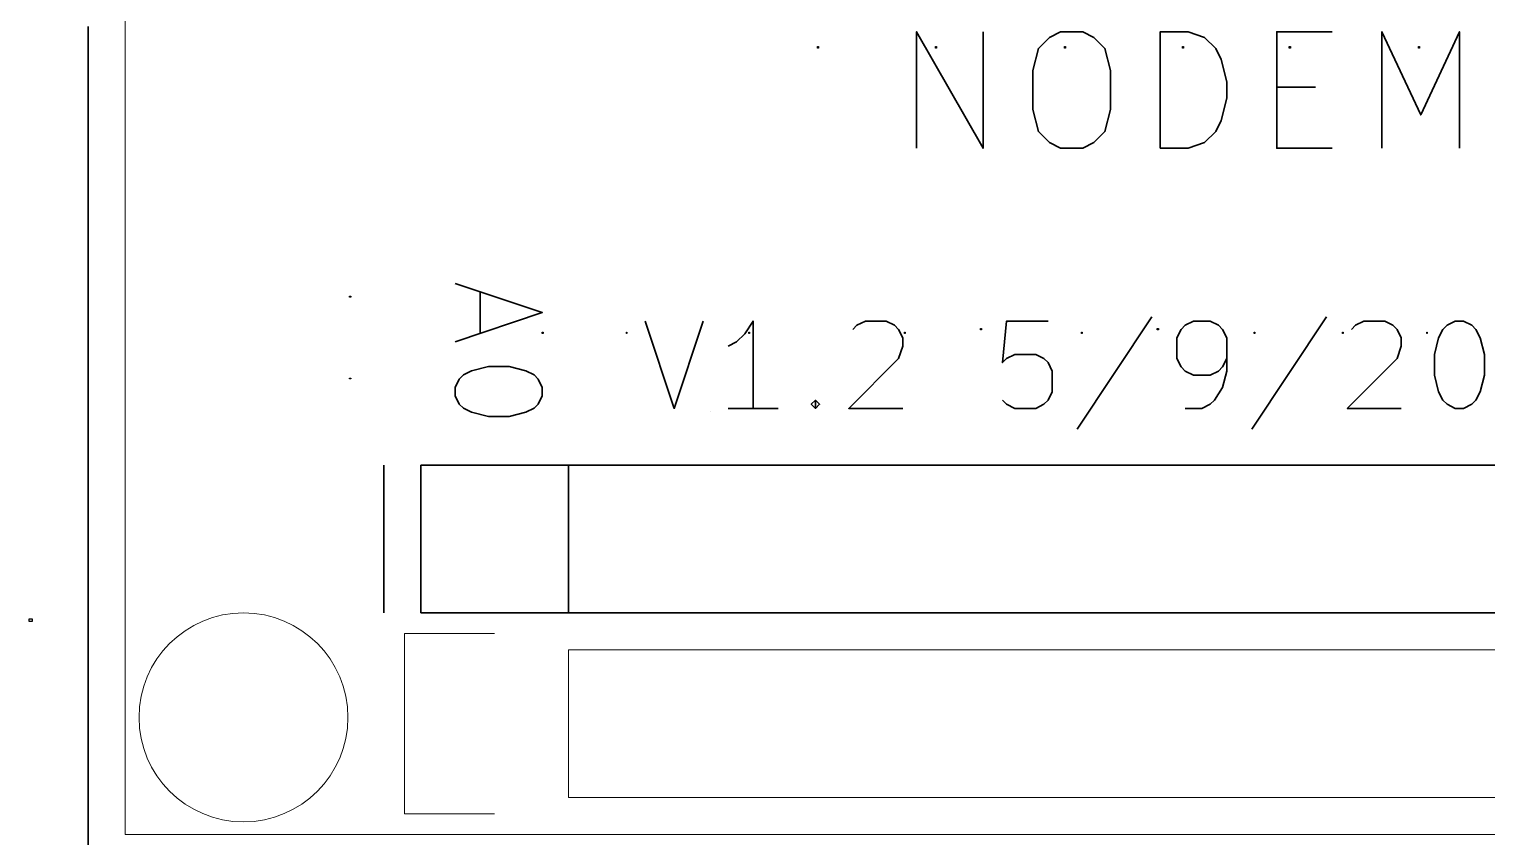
# Model space of a CAD drawing. Header units: millimetres. Extents: x -139 to 75, y -28 to 93.
# Drawn here: x -138.37 to -113.31, y 5.81 to 19.69 of the extents above; entities that cross this region are included whole.
import ezdxf

# ---------------------------------------------------------------- set-up
doc = ezdxf.new("R2010")
doc.units = ezdxf.units.MM
doc.header["$MEASUREMENT"] = 0
doc.header["$XCLIPFRAME"] = 0
doc.layers.add('Layer 1', color=7, linetype='Continuous')
picture_1 = doc.add_image_def('image22.jpg', size_in_pixel=(107, 71))
picture_2 = doc.add_image_def('image23.jpg', size_in_pixel=(107, 61))
picture_3 = doc.add_image_def('image87.jpg', size_in_pixel=(72, 108))
picture_4 = doc.add_image_def('image88.jpg', size_in_pixel=(30, 108))
picture_5 = doc.add_image_def('image89.jpg', size_in_pixel=(10, 10))
picture_6 = doc.add_image_def('image90.jpg', size_in_pixel=(66, 108))
picture_7 = doc.add_image_def('image91.jpg', size_in_pixel=(61, 108))
picture_8 = doc.add_image_def('image92.jpg', size_in_pixel=(92, 138))
picture_9 = doc.add_image_def('image93.jpg', size_in_pixel=(61, 108))
picture_10 = doc.add_image_def('image94.jpg', size_in_pixel=(92, 138))
picture_11 = doc.add_image_def('image95.jpg', size_in_pixel=(66, 108))
picture_12 = doc.add_image_def('image96.jpg', size_in_pixel=(61, 108))
picture_13 = doc.add_image_def('image97.jpg', size_in_pixel=(30, 108))
picture_14 = doc.add_image_def('image110.jpg', size_in_pixel=(258, 258))
picture_15 = doc.add_image_def('image150.jpg', size_in_pixel=(82, 144))
picture_16 = doc.add_image_def('image151.jpg', size_in_pixel=(96, 144))
picture_17 = doc.add_image_def('image152.jpg', size_in_pixel=(82, 144))
picture_18 = doc.add_image_def('image153.jpg', size_in_pixel=(68, 144))
picture_19 = doc.add_image_def('image154.jpg', size_in_pixel=(96, 144))
picture_20 = doc.add_image_def('image155.jpg', size_in_pixel=(89, 144))

msp = doc.modelspace()

# ---------------------------------------------------------------- linework, layer by layer
at = {"layer": 'Layer 1', "color": 136, "lineweight": 15}
for points in [[(-136.7205, 5.8502), (-136.7205, 5.8502), (-136.7205, 32.5202), (-136.7205, 32.5202)], [(-131.9199, 9.3072), (-131.9199, 9.3072), (-130.3705, 9.3072), (-130.3705, 9.3072)], [(-131.9199, 6.2058), (-131.9199, 6.2058), (-131.9199, 9.3072), (-131.9199, 9.3072)], [(-93.5406, 9.0252), (-93.5406, 9.0252), (-129.1005, 9.0252), (-129.1005, 9.0252)], [(-129.1005, 9.0252), (-129.1005, 9.0252), (-129.1005, 6.4852), (-129.1005, 6.4852)], [(-129.1005, 6.4852), (-129.1005, 6.4852), (-93.5406, 6.4852), (-93.5406, 6.4852)], [(-130.3705, 6.2058), (-130.3705, 6.2058), (-131.9199, 6.2058), (-131.9199, 6.2058)], [(-87.8256, 5.8502), (-87.8256, 5.8502), (-136.7205, 5.8502), (-136.7205, 5.8502)]]:
    msp.add_open_spline(points, degree=3, dxfattribs=at)
at = {"layer": 'Layer 1', "color": 52, "lineweight": 30}
msp.add_open_spline([(-137.3555, 19.7364), (-137.3555, 19.7364), (-137.3555, -20.2634), (-137.3555, -20.2634)], degree=3, dxfattribs=at)
at = {"layer": 'Layer 1', "color": 136, "lineweight": 30}
for points, knots in [([(-123.1137, 17.646), (-123.1137, 17.646), (-123.1137, 19.6475), (-123.1137, 19.6475), (-123.1137, 19.6475), (-123.1137, 19.6475), (-121.9707, 17.646), (-121.9707, 17.646), (-121.9707, 17.646), (-121.9707, 17.646), (-121.9707, 19.6475), (-121.9707, 19.6475)], [0, 0, 0, 0, 0.25, 0.25, 0.25, 0.25, 0.5, 0.5, 0.5, 0.5, 1, 1, 1, 1]), ([(-120.6397, 19.6475), (-120.6397, 19.6475), (-120.2587, 19.6475), (-120.2587, 19.6475), (-120.2587, 19.6475), (-120.2587, 19.6475), (-120.0682, 19.551), (-120.0682, 19.551), (-120.0682, 19.551), (-120.0682, 19.551), (-119.8777, 19.3605), (-119.8777, 19.3605), (-119.8777, 19.3605), (-119.8777, 19.3605), (-119.7812, 18.9795), (-119.7812, 18.9795), (-119.7812, 18.9795), (-119.7812, 18.9795), (-119.7812, 18.314), (-119.7812, 18.314), (-119.7812, 18.314), (-119.7812, 18.314), (-119.8777, 17.933), (-119.8777, 17.933), (-119.8777, 17.933), (-119.8777, 17.933), (-120.0682, 17.7425), (-120.0682, 17.7425), (-120.0682, 17.7425), (-120.0682, 17.7425), (-120.2587, 17.646), (-120.2587, 17.646), (-120.2587, 17.646), (-120.2587, 17.646), (-120.6397, 17.646), (-120.6397, 17.646), (-120.6397, 17.646), (-120.6397, 17.646), (-120.8302, 17.7425), (-120.8302, 17.7425), (-120.8302, 17.7425), (-120.8302, 17.7425), (-121.0207, 17.933), (-121.0207, 17.933), (-121.0207, 17.933), (-121.0207, 17.933), (-121.1147, 18.314), (-121.1147, 18.314), (-121.1147, 18.314), (-121.1147, 18.314), (-121.1147, 18.9795), (-121.1147, 18.9795), (-121.1147, 18.9795), (-121.1147, 18.9795), (-121.0207, 19.3605), (-121.0207, 19.3605), (-121.0207, 19.3605), (-121.0207, 19.3605), (-120.8302, 19.551), (-120.8302, 19.551), (-120.8302, 19.551), (-120.8302, 19.551), (-120.6397, 19.6475), (-120.6397, 19.6475)], [0, 0, 0, 0, 0.0588235, 0.0588235, 0.0588235, 0.0588235, 0.1176471, 0.1176471, 0.1176471, 0.1176471, 0.1764706, 0.1764706, 0.1764706, 0.1764706, 0.2352941, 0.2352941, 0.2352941, 0.2352941, 0.2941176, 0.2941176, 0.2941176, 0.2941176, 0.3529412, 0.3529412, 0.3529412, 0.3529412, 0.4117647, 0.4117647, 0.4117647, 0.4117647, 0.4705882, 0.4705882, 0.4705882, 0.4705882, 0.5294118, 0.5294118, 0.5294118, 0.5294118, 0.5882353, 0.5882353, 0.5882353, 0.5882353, 0.6470588, 0.6470588, 0.6470588, 0.6470588, 0.7058824, 0.7058824, 0.7058824, 0.7058824, 0.7647059, 0.7647059, 0.7647059, 0.7647059, 0.8235294, 0.8235294, 0.8235294, 0.8235294, 0.8823529, 0.8823529, 0.8823529, 0.8823529, 1, 1, 1, 1]), ([(-118.9252, 17.646), (-118.9252, 17.646), (-118.9252, 19.6475), (-118.9252, 19.6475), (-118.9252, 19.6475), (-118.9252, 19.6475), (-118.4477, 19.6475), (-118.4477, 19.6475), (-118.4477, 19.6475), (-118.4477, 19.6475), (-118.1632, 19.551), (-118.1632, 19.551), (-118.1632, 19.551), (-118.1632, 19.551), (-117.9727, 19.3605), (-117.9727, 19.3605), (-117.9727, 19.3605), (-117.9727, 19.3605), (-117.8762, 19.17), (-117.8762, 19.17), (-117.8762, 19.17), (-117.8762, 19.17), (-117.7822, 18.789), (-117.7822, 18.789), (-117.7822, 18.789), (-117.7822, 18.789), (-117.7822, 18.5045), (-117.7822, 18.5045), (-117.7822, 18.5045), (-117.7822, 18.5045), (-117.8762, 18.1235), (-117.8762, 18.1235), (-117.8762, 18.1235), (-117.8762, 18.1235), (-117.9727, 17.933), (-117.9727, 17.933), (-117.9727, 17.933), (-117.9727, 17.933), (-118.1632, 17.7425), (-118.1632, 17.7425), (-118.1632, 17.7425), (-118.1632, 17.7425), (-118.4477, 17.646), (-118.4477, 17.646), (-118.4477, 17.646), (-118.4477, 17.646), (-118.9252, 17.646), (-118.9252, 17.646)], [0, 0, 0, 0, 0.0769231, 0.0769231, 0.0769231, 0.0769231, 0.1538462, 0.1538462, 0.1538462, 0.1538462, 0.2307692, 0.2307692, 0.2307692, 0.2307692, 0.3076923, 0.3076923, 0.3076923, 0.3076923, 0.3846154, 0.3846154, 0.3846154, 0.3846154, 0.4615385, 0.4615385, 0.4615385, 0.4615385, 0.5384615, 0.5384615, 0.5384615, 0.5384615, 0.6153846, 0.6153846, 0.6153846, 0.6153846, 0.6923077, 0.6923077, 0.6923077, 0.6923077, 0.7692308, 0.7692308, 0.7692308, 0.7692308, 0.8461538, 0.8461538, 0.8461538, 0.8461538, 1, 1, 1, 1]), ([(-115.9712, 17.646), (-115.9712, 17.646), (-116.9237, 17.646), (-116.9237, 17.646), (-116.9237, 17.646), (-116.9237, 17.646), (-116.9237, 19.6475), (-116.9237, 19.6475), (-116.9237, 19.6475), (-116.9237, 19.6475), (-115.9712, 19.6475), (-115.9712, 19.6475)], [0, 0, 0, 0, 0.25, 0.25, 0.25, 0.25, 0.5, 0.5, 0.5, 0.5, 1, 1, 1, 1]), ([(-115.1152, 17.646), (-115.1152, 17.646), (-115.1152, 19.6475), (-115.1152, 19.6475), (-115.1152, 19.6475), (-115.1152, 19.6475), (-114.4472, 18.2175), (-114.4472, 18.2175), (-114.4472, 18.2175), (-114.4472, 18.2175), (-113.7817, 19.6475), (-113.7817, 19.6475), (-113.7817, 19.6475), (-113.7817, 19.6475), (-113.7817, 17.646), (-113.7817, 17.646)], [0, 0, 0, 0, 0.2, 0.2, 0.2, 0.2, 0.4, 0.4, 0.4, 0.4, 0.6, 0.6, 0.6, 0.6, 1, 1, 1, 1]), ([(-116.9237, 18.695), (-116.9237, 18.695), (-116.9237, 18.695), (-116.9237, 18.695), (-116.9237, 18.695), (-116.9237, 18.695), (-116.9237, 18.695), (-116.9237, 18.695)], [0, 0, 0, 0, 0.3333333, 0.3333333, 0.3333333, 0.3333333, 1, 1, 1, 1]), ([(-123.1137, 17.646), (-123.1137, 17.646), (-123.1137, 17.646), (-123.1137, 17.646), (-123.1137, 17.646), (-123.1137, 17.646), (-123.1137, 17.646), (-123.1137, 17.646)], [0, 0, 0, 0, 0.3333333, 0.3333333, 0.3333333, 0.3333333, 1, 1, 1, 1]), ([(-115.9712, 17.646), (-115.9712, 17.646), (-115.9712, 17.646), (-115.9712, 17.646), (-115.9712, 17.646), (-115.9712, 17.646), (-115.9712, 17.646), (-115.9712, 17.646)], [0, 0, 0, 0, 0.3333333, 0.3333333, 0.3333333, 0.3333333, 1, 1, 1, 1]), ([(-115.1152, 17.646), (-115.1152, 17.646), (-115.1152, 17.646), (-115.1152, 17.646), (-115.1152, 17.646), (-115.1152, 17.646), (-115.1152, 17.646), (-115.1152, 17.646)], [0, 0, 0, 0, 0.3333333, 0.3333333, 0.3333333, 0.3333333, 1, 1, 1, 1]), ([(-131.0487, 15.3194), (-131.0487, 15.3194), (-129.5501, 14.8215), (-129.5501, 14.8215), (-129.5501, 14.8215), (-129.5501, 14.8215), (-131.0487, 14.3211), (-131.0487, 14.3211)], [0, 0, 0, 0, 0.3333333, 0.3333333, 0.3333333, 0.3333333, 1, 1, 1, 1]), ([(-131.0487, 15.3194), (-131.0487, 15.3194), (-131.0487, 15.3194), (-131.0487, 15.3194), (-131.0487, 15.3194), (-131.0487, 15.3194), (-131.0487, 15.3194), (-131.0487, 15.3194)], [0, 0, 0, 0, 0.3333333, 0.3333333, 0.3333333, 0.3333333, 1, 1, 1, 1]), ([(-130.6194, 15.1771), (-130.6194, 15.1771), (-130.6194, 15.1771), (-130.6194, 15.1771), (-130.6194, 15.1771), (-130.6194, 15.1771), (-130.6194, 15.1771), (-130.6194, 15.1771)], [0, 0, 0, 0, 0.3333333, 0.3333333, 0.3333333, 0.3333333, 1, 1, 1, 1]), ([(-127.7822, 14.6742), (-127.7822, 14.6742), (-127.2818, 13.1731), (-127.2818, 13.1731), (-127.2818, 13.1731), (-127.2818, 13.1731), (-126.7815, 14.6742), (-126.7815, 14.6742)], [0, 0, 0, 0, 0.3333333, 0.3333333, 0.3333333, 0.3333333, 1, 1, 1, 1]), ([(-127.7822, 14.6742), (-127.7822, 14.6742), (-127.7822, 14.6742), (-127.7822, 14.6742), (-127.7822, 14.6742), (-127.7822, 14.6742), (-127.7822, 14.6742), (-127.7822, 14.6742)], [0, 0, 0, 0, 0.3333333, 0.3333333, 0.3333333, 0.3333333, 1, 1, 1, 1]), ([(-125.9255, 13.1731), (-125.9255, 13.1731), (-125.9255, 14.6742), (-125.9255, 14.6742), (-125.9255, 14.6742), (-125.9255, 14.6742), (-126.0677, 14.4583), (-126.0677, 14.4583), (-126.0677, 14.4583), (-126.0677, 14.4583), (-126.21, 14.3161), (-126.21, 14.3161), (-126.21, 14.3161), (-126.21, 14.3161), (-126.3522, 14.2449), (-126.3522, 14.2449)], [0, 0, 0, 0, 0.2, 0.2, 0.2, 0.2, 0.4, 0.4, 0.4, 0.4, 0.6, 0.6, 0.6, 0.6, 1, 1, 1, 1]), ([(-124.211, 14.532), (-124.211, 14.532), (-124.1399, 14.6031), (-124.1399, 14.6031), (-124.1399, 14.6031), (-124.1399, 14.6031), (-123.9951, 14.6742), (-123.9951, 14.6742), (-123.9951, 14.6742), (-123.9951, 14.6742), (-123.6395, 14.6742), (-123.6395, 14.6742), (-123.6395, 14.6742), (-123.6395, 14.6742), (-123.4972, 14.6031), (-123.4972, 14.6031), (-123.4972, 14.6031), (-123.4972, 14.6031), (-123.4236, 14.532), (-123.4236, 14.532), (-123.4236, 14.532), (-123.4236, 14.532), (-123.3525, 14.3872), (-123.3525, 14.3872), (-123.3525, 14.3872), (-123.3525, 14.3872), (-123.3525, 14.2449), (-123.3525, 14.2449), (-123.3525, 14.2449), (-123.3525, 14.2449), (-123.4236, 14.0316), (-123.4236, 14.0316), (-123.4236, 14.0316), (-123.4236, 14.0316), (-124.2821, 13.1731), (-124.2821, 13.1731), (-124.2821, 13.1731), (-124.2821, 13.1731), (-123.3525, 13.1731), (-123.3525, 13.1731)], [0, 0, 0, 0, 0.0909091, 0.0909091, 0.0909091, 0.0909091, 0.1818182, 0.1818182, 0.1818182, 0.1818182, 0.2727273, 0.2727273, 0.2727273, 0.2727273, 0.3636364, 0.3636364, 0.3636364, 0.3636364, 0.4545455, 0.4545455, 0.4545455, 0.4545455, 0.5454545, 0.5454545, 0.5454545, 0.5454545, 0.6363636, 0.6363636, 0.6363636, 0.6363636, 0.7272727, 0.7272727, 0.7272727, 0.7272727, 0.8181818, 0.8181818, 0.8181818, 0.8181818, 1, 1, 1, 1]), ([(-120.8531, 14.6742), (-120.8531, 14.6742), (-121.5668, 14.6742), (-121.5668, 14.6742), (-121.5668, 14.6742), (-121.5668, 14.6742), (-121.638, 13.9605), (-121.638, 13.9605), (-121.638, 13.9605), (-121.638, 13.9605), (-121.5668, 14.0316), (-121.5668, 14.0316), (-121.5668, 14.0316), (-121.5668, 14.0316), (-121.4246, 14.1027), (-121.4246, 14.1027), (-121.4246, 14.1027), (-121.4246, 14.1027), (-121.0665, 14.1027), (-121.0665, 14.1027), (-121.0665, 14.1027), (-121.0665, 14.1027), (-120.9242, 14.0316), (-120.9242, 14.0316), (-120.9242, 14.0316), (-120.9242, 14.0316), (-120.8531, 13.9605), (-120.8531, 13.9605), (-120.8531, 13.9605), (-120.8531, 13.9605), (-120.782, 13.8157), (-120.782, 13.8157), (-120.782, 13.8157), (-120.782, 13.8157), (-120.782, 13.4601), (-120.782, 13.4601), (-120.782, 13.4601), (-120.782, 13.4601), (-120.8531, 13.3153), (-120.8531, 13.3153), (-120.8531, 13.3153), (-120.8531, 13.3153), (-120.9242, 13.2442), (-120.9242, 13.2442), (-120.9242, 13.2442), (-120.9242, 13.2442), (-121.0665, 13.1731), (-121.0665, 13.1731), (-121.0665, 13.1731), (-121.0665, 13.1731), (-121.4246, 13.1731), (-121.4246, 13.1731), (-121.4246, 13.1731), (-121.4246, 13.1731), (-121.5668, 13.2442), (-121.5668, 13.2442), (-121.5668, 13.2442), (-121.5668, 13.2442), (-121.638, 13.3153), (-121.638, 13.3153)], [0, 0, 0, 0, 0.0625, 0.0625, 0.0625, 0.0625, 0.125, 0.125, 0.125, 0.125, 0.1875, 0.1875, 0.1875, 0.1875, 0.25, 0.25, 0.25, 0.25, 0.3125, 0.3125, 0.3125, 0.3125, 0.375, 0.375, 0.375, 0.375, 0.4375, 0.4375, 0.4375, 0.4375, 0.5, 0.5, 0.5, 0.5, 0.5625, 0.5625, 0.5625, 0.5625, 0.625, 0.625, 0.625, 0.625, 0.6875, 0.6875, 0.6875, 0.6875, 0.75, 0.75, 0.75, 0.75, 0.8125, 0.8125, 0.8125, 0.8125, 0.875, 0.875, 0.875, 0.875, 1, 1, 1, 1]), ([(-120.8531, 14.6742), (-120.8531, 14.6742), (-120.8531, 14.6742), (-120.8531, 14.6742), (-120.8531, 14.6742), (-120.8531, 14.6742), (-120.8531, 14.6742), (-120.8531, 14.6742)], [0, 0, 0, 0, 0.3333333, 0.3333333, 0.3333333, 0.3333333, 1, 1, 1, 1]), ([(-119.0675, 14.7453), (-119.0675, 14.7453), (-119.0675, 14.7453), (-119.0675, 14.7453), (-119.0675, 14.7453), (-119.0675, 14.7453), (-119.0675, 14.7453), (-119.0675, 14.7453)], [0, 0, 0, 0, 0.3333333, 0.3333333, 0.3333333, 0.3333333, 1, 1, 1, 1]), ([(-118.496, 13.1731), (-118.496, 13.1731), (-118.2115, 13.1731), (-118.2115, 13.1731), (-118.2115, 13.1731), (-118.2115, 13.1731), (-118.0667, 13.2442), (-118.0667, 13.2442), (-118.0667, 13.2442), (-118.0667, 13.2442), (-117.9956, 13.3153), (-117.9956, 13.3153), (-117.9956, 13.3153), (-117.9956, 13.3153), (-117.8534, 13.5312), (-117.8534, 13.5312), (-117.8534, 13.5312), (-117.8534, 13.5312), (-117.7822, 13.8157), (-117.7822, 13.8157), (-117.7822, 13.8157), (-117.7822, 13.8157), (-117.7822, 14.3872), (-117.7822, 14.3872), (-117.7822, 14.3872), (-117.7822, 14.3872), (-117.8534, 14.532), (-117.8534, 14.532), (-117.8534, 14.532), (-117.8534, 14.532), (-117.9245, 14.6031), (-117.9245, 14.6031), (-117.9245, 14.6031), (-117.9245, 14.6031), (-118.0667, 14.6742), (-118.0667, 14.6742), (-118.0667, 14.6742), (-118.0667, 14.6742), (-118.3537, 14.6742), (-118.3537, 14.6742), (-118.3537, 14.6742), (-118.3537, 14.6742), (-118.496, 14.6031), (-118.496, 14.6031), (-118.496, 14.6031), (-118.496, 14.6031), (-118.5671, 14.532), (-118.5671, 14.532), (-118.5671, 14.532), (-118.5671, 14.532), (-118.6382, 14.3872), (-118.6382, 14.3872), (-118.6382, 14.3872), (-118.6382, 14.3872), (-118.6382, 14.0316), (-118.6382, 14.0316), (-118.6382, 14.0316), (-118.6382, 14.0316), (-118.5671, 13.8868), (-118.5671, 13.8868), (-118.5671, 13.8868), (-118.5671, 13.8868), (-118.496, 13.8157), (-118.496, 13.8157), (-118.496, 13.8157), (-118.496, 13.8157), (-118.3537, 13.7446), (-118.3537, 13.7446), (-118.3537, 13.7446), (-118.3537, 13.7446), (-118.0667, 13.7446), (-118.0667, 13.7446), (-118.0667, 13.7446), (-118.0667, 13.7446), (-117.9245, 13.8157), (-117.9245, 13.8157), (-117.9245, 13.8157), (-117.9245, 13.8157), (-117.8534, 13.8868), (-117.8534, 13.8868), (-117.8534, 13.8868), (-117.8534, 13.8868), (-117.7822, 14.0316), (-117.7822, 14.0316)], [0, 0, 0, 0, 0.0454545, 0.0454545, 0.0454545, 0.0454545, 0.0909091, 0.0909091, 0.0909091, 0.0909091, 0.1363636, 0.1363636, 0.1363636, 0.1363636, 0.1818182, 0.1818182, 0.1818182, 0.1818182, 0.2272727, 0.2272727, 0.2272727, 0.2272727, 0.2727273, 0.2727273, 0.2727273, 0.2727273, 0.3181818, 0.3181818, 0.3181818, 0.3181818, 0.3636364, 0.3636364, 0.3636364, 0.3636364, 0.4090909, 0.4090909, 0.4090909, 0.4090909, 0.4545455, 0.4545455, 0.4545455, 0.4545455, 0.5, 0.5, 0.5, 0.5, 0.5454545, 0.5454545, 0.5454545, 0.5454545, 0.5909091, 0.5909091, 0.5909091, 0.5909091, 0.6363636, 0.6363636, 0.6363636, 0.6363636, 0.6818182, 0.6818182, 0.6818182, 0.6818182, 0.7272727, 0.7272727, 0.7272727, 0.7272727, 0.7727273, 0.7727273, 0.7727273, 0.7727273, 0.8181818, 0.8181818, 0.8181818, 0.8181818, 0.8636364, 0.8636364, 0.8636364, 0.8636364, 0.9090909, 0.9090909, 0.9090909, 0.9090909, 1, 1, 1, 1]), ([(-116.0677, 14.7453), (-116.0677, 14.7453), (-116.0677, 14.7453), (-116.0677, 14.7453), (-116.0677, 14.7453), (-116.0677, 14.7453), (-116.0677, 14.7453), (-116.0677, 14.7453)], [0, 0, 0, 0, 0.3333333, 0.3333333, 0.3333333, 0.3333333, 1, 1, 1, 1]), ([(-115.6385, 14.532), (-115.6385, 14.532), (-115.5674, 14.6031), (-115.5674, 14.6031), (-115.5674, 14.6031), (-115.5674, 14.6031), (-115.4251, 14.6742), (-115.4251, 14.6742), (-115.4251, 14.6742), (-115.4251, 14.6742), (-115.067, 14.6742), (-115.067, 14.6742), (-115.067, 14.6742), (-115.067, 14.6742), (-114.9247, 14.6031), (-114.9247, 14.6031), (-114.9247, 14.6031), (-114.9247, 14.6031), (-114.8536, 14.532), (-114.8536, 14.532), (-114.8536, 14.532), (-114.8536, 14.532), (-114.7825, 14.3872), (-114.7825, 14.3872), (-114.7825, 14.3872), (-114.7825, 14.3872), (-114.7825, 14.2449), (-114.7825, 14.2449), (-114.7825, 14.2449), (-114.7825, 14.2449), (-114.8536, 14.0316), (-114.8536, 14.0316), (-114.8536, 14.0316), (-114.8536, 14.0316), (-115.7096, 13.1731), (-115.7096, 13.1731), (-115.7096, 13.1731), (-115.7096, 13.1731), (-114.7825, 13.1731), (-114.7825, 13.1731)], [0, 0, 0, 0, 0.0909091, 0.0909091, 0.0909091, 0.0909091, 0.1818182, 0.1818182, 0.1818182, 0.1818182, 0.2727273, 0.2727273, 0.2727273, 0.2727273, 0.3636364, 0.3636364, 0.3636364, 0.3636364, 0.4545455, 0.4545455, 0.4545455, 0.4545455, 0.5454545, 0.5454545, 0.5454545, 0.5454545, 0.6363636, 0.6363636, 0.6363636, 0.6363636, 0.7272727, 0.7272727, 0.7272727, 0.7272727, 0.8181818, 0.8181818, 0.8181818, 0.8181818, 1, 1, 1, 1]), ([(-113.8529, 14.6742), (-113.8529, 14.6742), (-113.7106, 14.6742), (-113.7106, 14.6742), (-113.7106, 14.6742), (-113.7106, 14.6742), (-113.5684, 14.6031), (-113.5684, 14.6031), (-113.5684, 14.6031), (-113.5684, 14.6031), (-113.4973, 14.532), (-113.4973, 14.532), (-113.4973, 14.532), (-113.4973, 14.532), (-113.4236, 14.3872), (-113.4236, 14.3872), (-113.4236, 14.3872), (-113.4236, 14.3872), (-113.3525, 14.1027), (-113.3525, 14.1027), (-113.3525, 14.1027), (-113.3525, 14.1027), (-113.3525, 13.7446), (-113.3525, 13.7446), (-113.3525, 13.7446), (-113.3525, 13.7446), (-113.4236, 13.4601), (-113.4236, 13.4601), (-113.4236, 13.4601), (-113.4236, 13.4601), (-113.4973, 13.3153), (-113.4973, 13.3153), (-113.4973, 13.3153), (-113.4973, 13.3153), (-113.5684, 13.2442), (-113.5684, 13.2442), (-113.5684, 13.2442), (-113.5684, 13.2442), (-113.7106, 13.1731), (-113.7106, 13.1731), (-113.7106, 13.1731), (-113.7106, 13.1731), (-113.8529, 13.1731), (-113.8529, 13.1731), (-113.8529, 13.1731), (-113.8529, 13.1731), (-113.9951, 13.2442), (-113.9951, 13.2442), (-113.9951, 13.2442), (-113.9951, 13.2442), (-114.0662, 13.3153), (-114.0662, 13.3153), (-114.0662, 13.3153), (-114.0662, 13.3153), (-114.1399, 13.4601), (-114.1399, 13.4601), (-114.1399, 13.4601), (-114.1399, 13.4601), (-114.211, 13.7446), (-114.211, 13.7446), (-114.211, 13.7446), (-114.211, 13.7446), (-114.211, 14.1027), (-114.211, 14.1027), (-114.211, 14.1027), (-114.211, 14.1027), (-114.1399, 14.3872), (-114.1399, 14.3872), (-114.1399, 14.3872), (-114.1399, 14.3872), (-114.0662, 14.532), (-114.0662, 14.532), (-114.0662, 14.532), (-114.0662, 14.532), (-113.9951, 14.6031), (-113.9951, 14.6031), (-113.9951, 14.6031), (-113.9951, 14.6031), (-113.8529, 14.6742), (-113.8529, 14.6742)], [0, 0, 0, 0, 0.047619, 0.047619, 0.047619, 0.047619, 0.0952381, 0.0952381, 0.0952381, 0.0952381, 0.1428571, 0.1428571, 0.1428571, 0.1428571, 0.1904762, 0.1904762, 0.1904762, 0.1904762, 0.2380952, 0.2380952, 0.2380952, 0.2380952, 0.2857143, 0.2857143, 0.2857143, 0.2857143, 0.3333333, 0.3333333, 0.3333333, 0.3333333, 0.3809524, 0.3809524, 0.3809524, 0.3809524, 0.4285714, 0.4285714, 0.4285714, 0.4285714, 0.4761905, 0.4761905, 0.4761905, 0.4761905, 0.5238095, 0.5238095, 0.5238095, 0.5238095, 0.5714286, 0.5714286, 0.5714286, 0.5714286, 0.6190476, 0.6190476, 0.6190476, 0.6190476, 0.6666667, 0.6666667, 0.6666667, 0.6666667, 0.7142857, 0.7142857, 0.7142857, 0.7142857, 0.7619048, 0.7619048, 0.7619048, 0.7619048, 0.8095238, 0.8095238, 0.8095238, 0.8095238, 0.8571429, 0.8571429, 0.8571429, 0.8571429, 0.9047619, 0.9047619, 0.9047619, 0.9047619, 1, 1, 1, 1]), ([(-124.211, 14.532), (-124.211, 14.532), (-124.211, 14.532), (-124.211, 14.532), (-124.211, 14.532), (-124.211, 14.532), (-124.211, 14.532), (-124.211, 14.532)], [0, 0, 0, 0, 0.3333333, 0.3333333, 0.3333333, 0.3333333, 1, 1, 1, 1]), ([(-115.6385, 14.532), (-115.6385, 14.532), (-115.6385, 14.532), (-115.6385, 14.532), (-115.6385, 14.532), (-115.6385, 14.532), (-115.6385, 14.532), (-115.6385, 14.532)], [0, 0, 0, 0, 0.3333333, 0.3333333, 0.3333333, 0.3333333, 1, 1, 1, 1]), ([(-129.5501, 13.5337), (-129.5501, 13.5337), (-129.5501, 13.3915), (-129.5501, 13.3915), (-129.5501, 13.3915), (-129.5501, 13.3915), (-129.6212, 13.2493), (-129.6212, 13.2493), (-129.6212, 13.2493), (-129.6212, 13.2493), (-129.6923, 13.1781), (-129.6923, 13.1781), (-129.6923, 13.1781), (-129.6923, 13.1781), (-129.8345, 13.107), (-129.8345, 13.107), (-129.8345, 13.107), (-129.8345, 13.107), (-130.1216, 13.0359), (-130.1216, 13.0359), (-130.1216, 13.0359), (-130.1216, 13.0359), (-130.4772, 13.0359), (-130.4772, 13.0359), (-130.4772, 13.0359), (-130.4772, 13.0359), (-130.7642, 13.107), (-130.7642, 13.107), (-130.7642, 13.107), (-130.7642, 13.107), (-130.9064, 13.1781), (-130.9064, 13.1781), (-130.9064, 13.1781), (-130.9064, 13.1781), (-130.9775, 13.2493), (-130.9775, 13.2493), (-130.9775, 13.2493), (-130.9775, 13.2493), (-131.0487, 13.3915), (-131.0487, 13.3915), (-131.0487, 13.3915), (-131.0487, 13.3915), (-131.0487, 13.5337), (-131.0487, 13.5337), (-131.0487, 13.5337), (-131.0487, 13.5337), (-130.9775, 13.6785), (-130.9775, 13.6785), (-130.9775, 13.6785), (-130.9775, 13.6785), (-130.9064, 13.7496), (-130.9064, 13.7496), (-130.9064, 13.7496), (-130.9064, 13.7496), (-130.7642, 13.8208), (-130.7642, 13.8208), (-130.7642, 13.8208), (-130.7642, 13.8208), (-130.4772, 13.8919), (-130.4772, 13.8919), (-130.4772, 13.8919), (-130.4772, 13.8919), (-130.1216, 13.8919), (-130.1216, 13.8919), (-130.1216, 13.8919), (-130.1216, 13.8919), (-129.8345, 13.8208), (-129.8345, 13.8208), (-129.8345, 13.8208), (-129.8345, 13.8208), (-129.6923, 13.7496), (-129.6923, 13.7496), (-129.6923, 13.7496), (-129.6923, 13.7496), (-129.6212, 13.6785), (-129.6212, 13.6785), (-129.6212, 13.6785), (-129.6212, 13.6785), (-129.5501, 13.5337), (-129.5501, 13.5337)], [0, 0, 0, 0, 0.047619, 0.047619, 0.047619, 0.047619, 0.0952381, 0.0952381, 0.0952381, 0.0952381, 0.1428571, 0.1428571, 0.1428571, 0.1428571, 0.1904762, 0.1904762, 0.1904762, 0.1904762, 0.2380952, 0.2380952, 0.2380952, 0.2380952, 0.2857143, 0.2857143, 0.2857143, 0.2857143, 0.3333333, 0.3333333, 0.3333333, 0.3333333, 0.3809524, 0.3809524, 0.3809524, 0.3809524, 0.4285714, 0.4285714, 0.4285714, 0.4285714, 0.4761905, 0.4761905, 0.4761905, 0.4761905, 0.5238095, 0.5238095, 0.5238095, 0.5238095, 0.5714286, 0.5714286, 0.5714286, 0.5714286, 0.6190476, 0.6190476, 0.6190476, 0.6190476, 0.6666667, 0.6666667, 0.6666667, 0.6666667, 0.7142857, 0.7142857, 0.7142857, 0.7142857, 0.7619048, 0.7619048, 0.7619048, 0.7619048, 0.8095238, 0.8095238, 0.8095238, 0.8095238, 0.8571429, 0.8571429, 0.8571429, 0.8571429, 0.9047619, 0.9047619, 0.9047619, 0.9047619, 1, 1, 1, 1]), ([(-124.8536, 13.3153), (-124.8536, 13.3153), (-124.7825, 13.2442), (-124.7825, 13.2442), (-124.7825, 13.2442), (-124.7825, 13.2442), (-124.8536, 13.1731), (-124.8536, 13.1731), (-124.8536, 13.1731), (-124.8536, 13.1731), (-124.9247, 13.2442), (-124.9247, 13.2442), (-124.9247, 13.2442), (-124.9247, 13.2442), (-124.8536, 13.3153), (-124.8536, 13.3153), (-124.8536, 13.3153), (-124.8536, 13.3153), (-124.8536, 13.1731), (-124.8536, 13.1731)], [0, 0, 0, 0, 0.1666667, 0.1666667, 0.1666667, 0.1666667, 0.3333333, 0.3333333, 0.3333333, 0.3333333, 0.5, 0.5, 0.5, 0.5, 0.6666667, 0.6666667, 0.6666667, 0.6666667, 1, 1, 1, 1]), ([(-124.8536, 13.3153), (-124.8536, 13.3153), (-124.8536, 13.3153), (-124.8536, 13.3153), (-124.8536, 13.3153), (-124.8536, 13.3153), (-124.8536, 13.3153), (-124.8536, 13.3153)], [0, 0, 0, 0, 0.3333333, 0.3333333, 0.3333333, 0.3333333, 1, 1, 1, 1]), ([(-125.9255, 13.1731), (-125.9255, 13.1731), (-125.9255, 13.1731), (-125.9255, 13.1731), (-125.9255, 13.1731), (-125.9255, 13.1731), (-125.9255, 13.1731), (-125.9255, 13.1731)], [0, 0, 0, 0, 0.3333333, 0.3333333, 0.3333333, 0.3333333, 1, 1, 1, 1]), ([(-125.4962, 13.1731), (-125.4962, 13.1731), (-125.4962, 13.1731), (-125.4962, 13.1731), (-125.4962, 13.1731), (-125.4962, 13.1731), (-125.4962, 13.1731), (-125.4962, 13.1731)], [0, 0, 0, 0, 0.3333333, 0.3333333, 0.3333333, 0.3333333, 1, 1, 1, 1]), ([(-118.496, 13.1731), (-118.496, 13.1731), (-118.496, 13.1731), (-118.496, 13.1731), (-118.496, 13.1731), (-118.496, 13.1731), (-118.496, 13.1731), (-118.496, 13.1731)], [0, 0, 0, 0, 0.3333333, 0.3333333, 0.3333333, 0.3333333, 1, 1, 1, 1]), ([(-132.2755, 12.2002), (-132.2755, 12.2002), (-132.2755, 12.2002), (-132.2755, 12.2002), (-132.2755, 12.2002), (-132.2755, 12.2002), (-132.2755, 12.2002), (-132.2755, 12.2002)], [0, 0, 0, 0, 0.3333333, 0.3333333, 0.3333333, 0.3333333, 1, 1, 1, 1]), ([(-131.6405, 12.2002), (-131.6405, 12.2002), (-131.6405, 12.2002), (-131.6405, 12.2002), (-131.6405, 12.2002), (-131.6405, 12.2002), (-131.6405, 12.2002), (-131.6405, 12.2002)], [0, 0, 0, 0, 0.3333333, 0.3333333, 0.3333333, 0.3333333, 1, 1, 1, 1]), ([(-131.6405, 9.6602), (-131.6405, 9.6602), (-131.6405, 9.6602), (-131.6405, 9.6602), (-131.6405, 9.6602), (-131.6405, 9.6602), (-131.6405, 9.6602), (-131.6405, 9.6602)], [0, 0, 0, 0, 0.3333333, 0.3333333, 0.3333333, 0.3333333, 1, 1, 1, 1]), ([(-129.1005, 9.6602), (-129.1005, 9.6602), (-129.1005, 9.6602), (-129.1005, 9.6602), (-129.1005, 9.6602), (-129.1005, 9.6602), (-129.1005, 9.6602), (-129.1005, 9.6602)], [0, 0, 0, 0, 0.3333333, 0.3333333, 0.3333333, 0.3333333, 1, 1, 1, 1])]:
    msp.add_open_spline(points, degree=3, knots=knots, dxfattribs=at)
for points in [[(-116.9237, 18.695), (-116.9237, 18.695), (-116.2582, 18.695), (-116.2582, 18.695)], [(-130.6194, 15.1771), (-130.6194, 15.1771), (-130.6194, 14.4634), (-130.6194, 14.4634)], [(-119.0675, 14.7453), (-119.0675, 14.7453), (-120.3527, 12.8175), (-120.3527, 12.8175)], [(-116.0677, 14.7453), (-116.0677, 14.7453), (-117.353, 12.8175), (-117.353, 12.8175)], [(-125.4962, 13.1731), (-125.4962, 13.1731), (-126.3522, 13.1731), (-126.3522, 13.1731)], [(-132.2755, 12.2002), (-132.2755, 12.2002), (-132.2755, 9.6602), (-132.2755, 9.6602)], [(-131.6405, 12.2002), (-131.6405, 12.2002), (-93.5406, 12.2002), (-93.5406, 12.2002)], [(-131.6405, 9.6602), (-131.6405, 9.6602), (-131.6405, 12.2002), (-131.6405, 12.2002)], [(-129.1005, 9.6602), (-129.1005, 9.6602), (-129.1005, 12.2002), (-129.1005, 12.2002)], [(-93.5406, 9.6602), (-93.5406, 9.6602), (-131.6405, 9.6602), (-131.6405, 9.6602)]]:
    msp.add_open_spline(points, degree=3, dxfattribs=at)
at = {"layer": 'Layer 1', "color": 136, "lineweight": 15}
for points, knots in [([(-132.8912, 7.864), (-132.8912, 8.8559), (-133.6953, 9.66), (-134.6872, 9.66), (-134.6872, 9.66), (-135.6791, 9.66), (-136.4832, 8.8559), (-136.4832, 7.864), (-136.4832, 7.864), (-136.4832, 6.8721), (-135.6791, 6.068), (-134.6872, 6.068), (-134.6872, 6.068), (-133.6953, 6.068), (-132.8912, 6.8721), (-132.8912, 7.864)], [0, 0, 0, 0, 0.2, 0.2, 0.2, 0.2, 0.4, 0.4, 0.4, 0.4, 0.6, 0.6, 0.6, 0.6, 1, 1, 1, 1]), ([(-131.9199, 9.3072), (-131.9199, 9.3072), (-131.9199, 9.3072), (-131.9199, 9.3072), (-131.9199, 9.3072), (-131.9199, 9.3072), (-131.9199, 9.3072), (-131.9199, 9.3072)], [0, 0, 0, 0, 0.3333333, 0.3333333, 0.3333333, 0.3333333, 1, 1, 1, 1]), ([(-129.1005, 9.0252), (-129.1005, 9.0252), (-129.1005, 9.0252), (-129.1005, 9.0252), (-129.1005, 9.0252), (-129.1005, 9.0252), (-129.1005, 9.0252), (-129.1005, 9.0252)], [0, 0, 0, 0, 0.3333333, 0.3333333, 0.3333333, 0.3333333, 1, 1, 1, 1]), ([(-129.1005, 6.4852), (-129.1005, 6.4852), (-129.1005, 6.4852), (-129.1005, 6.4852), (-129.1005, 6.4852), (-129.1005, 6.4852), (-129.1005, 6.4852), (-129.1005, 6.4852)], [0, 0, 0, 0, 0.3333333, 0.3333333, 0.3333333, 0.3333333, 1, 1, 1, 1]), ([(-131.9199, 6.2058), (-131.9199, 6.2058), (-131.9199, 6.2058), (-131.9199, 6.2058), (-131.9199, 6.2058), (-131.9199, 6.2058), (-131.9199, 6.2058), (-131.9199, 6.2058)], [0, 0, 0, 0, 0.3333333, 0.3333333, 0.3333333, 0.3333333, 1, 1, 1, 1]), ([(-130.3705, 6.2058), (-130.3705, 6.2058), (-130.3705, 6.2058), (-130.3705, 6.2058), (-130.3705, 6.2058), (-130.3705, 6.2058), (-130.3705, 6.2058), (-130.3705, 6.2058)], [0, 0, 0, 0, 0.3333333, 0.3333333, 0.3333333, 0.3333333, 1, 1, 1, 1]), ([(-136.7205, 5.8502), (-136.7205, 5.8502), (-136.7205, 5.8502), (-136.7205, 5.8502), (-136.7205, 5.8502), (-136.7205, 5.8502), (-136.7205, 5.8502), (-136.7205, 5.8502)], [0, 0, 0, 0, 0.3333333, 0.3333333, 0.3333333, 0.3333333, 1, 1, 1, 1])]:
    msp.add_open_spline(points, degree=3, knots=knots, dxfattribs=at)

# ---------------------------------------------------------------- pictures from other files: only their frames are drawn
at = {"layer": 'Layer 1', "color": 136}
image = msp.add_image(picture_15, insert=(-123.1137, 17.646), size_in_units=(1.1389, 2), dxfattribs=at)
image.set_boundary_path([(-123.114, 17.646), (-121.97, 19.648)])
image.dxf.flags = 3
image = msp.add_image(picture_16, insert=(-121.1147, 17.646), size_in_units=(1.3333, 2), dxfattribs=at)
image.set_boundary_path([(-121.115, 17.646), (-119.781, 19.648)])
image.dxf.flags = 3
image = msp.add_image(picture_17, insert=(-118.9252, 17.646), size_in_units=(1.1389, 2), dxfattribs=at)
image.set_boundary_path([(-118.925, 17.646), (-117.782, 19.648)])
image.dxf.flags = 3
image = msp.add_image(picture_18, insert=(-116.9237, 17.646), size_in_units=(0.9444, 2), dxfattribs=at)
image.set_boundary_path([(-116.924, 17.646), (-115.971, 19.648)])
image.dxf.flags = 3
image = msp.add_image(picture_19, insert=(-115.1152, 17.646), size_in_units=(1.3333, 2), dxfattribs=at)
image.set_boundary_path([(-115.115, 17.646), (-113.782, 19.648)])
image.dxf.flags = 3
image = msp.add_image(picture_20, insert=(-112.9232, 17.646), size_in_units=(1.2361, 2), dxfattribs=at)
image.set_boundary_path([(-112.923, 17.646), (-111.686, 19.648)])
image.dxf.flags = 3
image = msp.add_image(picture_1, insert=(-131.0487, 14.3211), size_in_units=(1.4861, 0.9861), dxfattribs=at)
image.set_boundary_path([(-131.049, 14.321), (-129.55, 15.32)])
image.dxf.flags = 3
image = msp.add_image(picture_8, insert=(-120.3527, 12.8175), size_in_units=(1.2778, 1.9167), dxfattribs=at)
image.set_boundary_path([(-120.353, 12.818), (-119.067, 14.745)])
image.dxf.flags = 3
image = msp.add_image(picture_10, insert=(-117.353, 12.8175), size_in_units=(1.2778, 1.9167), dxfattribs=at)
image.set_boundary_path([(-117.353, 12.818), (-116.068, 14.745)])
image.dxf.flags = 3
image = msp.add_image(picture_3, insert=(-127.7822, 13.1731), size_in_units=(1, 1.5), dxfattribs=at)
image.set_boundary_path([(-127.782, 13.173), (-126.781, 14.674)])
image.dxf.flags = 3
image = msp.add_image(picture_4, insert=(-126.3522, 13.1731), size_in_units=(0.4167, 1.5), dxfattribs=at)
image.set_boundary_path([(-126.352, 13.173), (-125.925, 14.674)])
image.dxf.flags = 3
image = msp.add_image(picture_6, insert=(-124.2821, 13.1731), size_in_units=(0.9167, 1.5), dxfattribs=at)
image.set_boundary_path([(-124.282, 13.173), (-123.353, 14.674)])
image.dxf.flags = 3
image = msp.add_image(picture_7, insert=(-121.638, 13.1731), size_in_units=(0.8472, 1.5), dxfattribs=at)
image.set_boundary_path([(-121.638, 13.173), (-120.782, 14.674)])
image.dxf.flags = 3
image = msp.add_image(picture_9, insert=(-118.6382, 13.1731), size_in_units=(0.8472, 1.5), dxfattribs=at)
image.set_boundary_path([(-118.638, 13.173), (-117.782, 14.674)])
image.dxf.flags = 3
image = msp.add_image(picture_11, insert=(-115.7096, 13.1731), size_in_units=(0.9167, 1.5), dxfattribs=at)
image.set_boundary_path([(-115.71, 13.173), (-114.782, 14.674)])
image.dxf.flags = 3
image = msp.add_image(picture_12, insert=(-114.211, 13.1731), size_in_units=(0.8472, 1.5), dxfattribs=at)
image.set_boundary_path([(-114.211, 13.173), (-113.353, 14.674)])
image.dxf.flags = 3
image = msp.add_image(picture_13, insert=(-112.781, 13.1731), size_in_units=(0.4167, 1.5), dxfattribs=at)
image.set_boundary_path([(-112.781, 13.173), (-112.354, 14.674)])
image.dxf.flags = 3
image = msp.add_image(picture_2, insert=(-131.0487, 13.0359), size_in_units=(1.4861, 0.8472), dxfattribs=at)
image.set_boundary_path([(-131.049, 13.036), (-129.55, 13.892)])
image.dxf.flags = 3
image = msp.add_image(picture_5, insert=(-124.9247, 13.1731), size_in_units=(0.1389, 0.1389), dxfattribs=at)
image.set_boundary_path([(-124.925, 13.173), (-124.782, 13.315)])
image.dxf.flags = 3
image = msp.add_image(picture_14, insert=(-136.4832, 6.068), size_in_units=(3.5833, 3.5833), dxfattribs=at)
image.set_boundary_path([(-136.483, 6.068), (-132.891, 9.66)])
image.dxf.flags = 3

doc.saveas('drawing.dxf')
